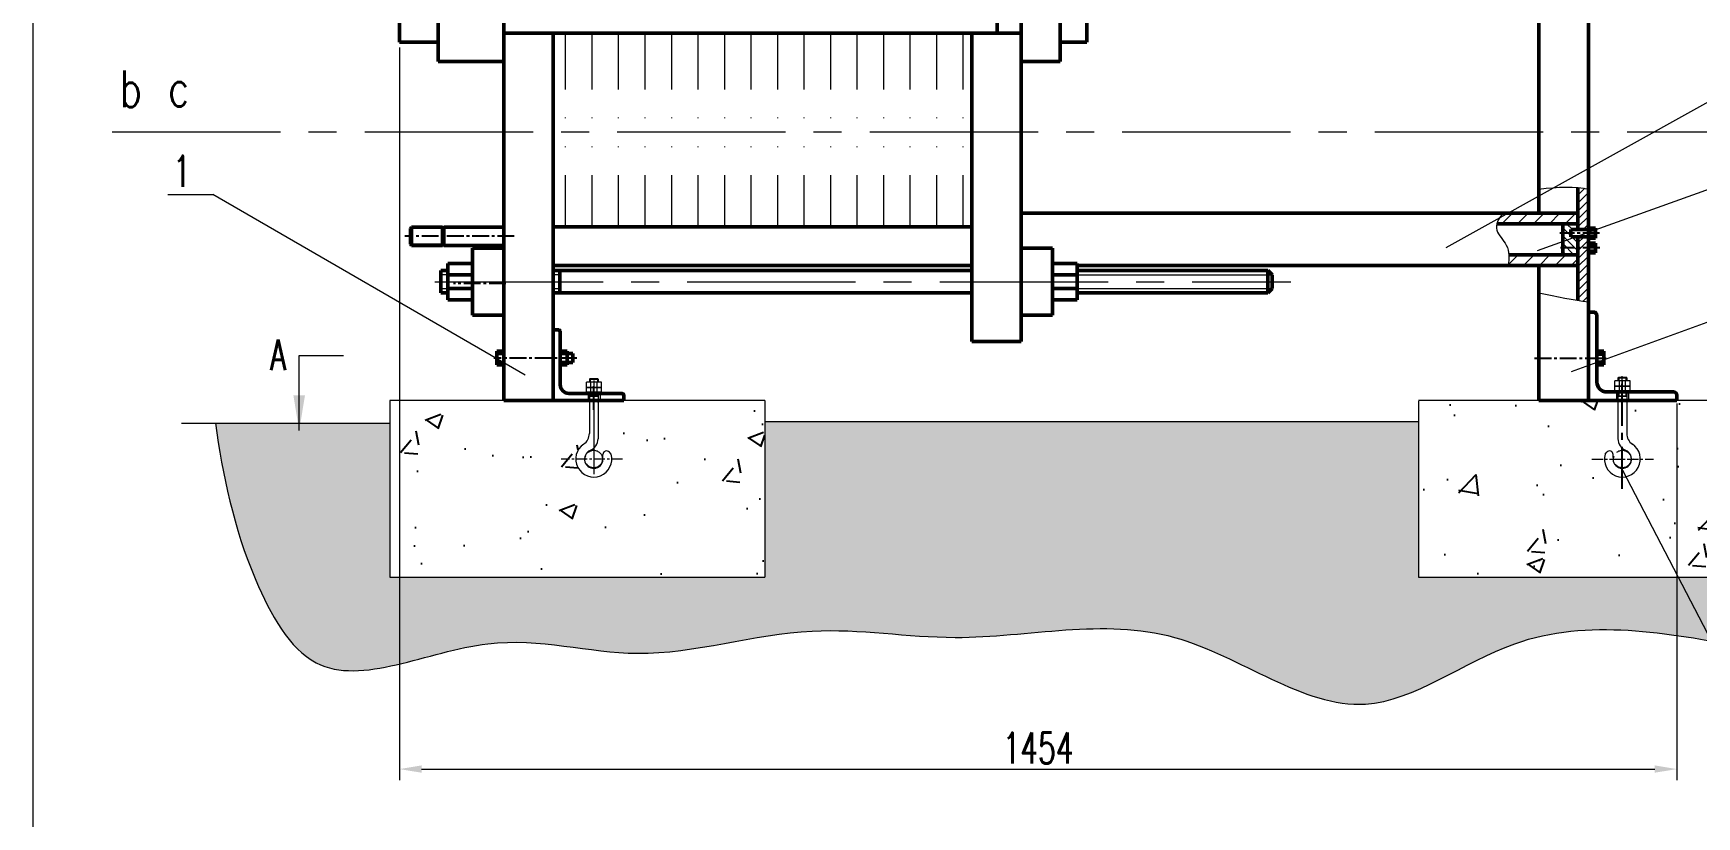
# Model space of a CAD drawing. Header units: millimetres. Extents: x -394 to 6212, y -2458 to 809.
# Drawn here: x 3860.7 to 4049, y -1771.7 to -1683 of the extents above; entities that cross this region are included whole.
import ezdxf

# ---------------------------------------------------------------- set-up
doc = ezdxf.new("R2010")
doc.units = ezdxf.units.MM
doc.header["$PDSIZE"] = -5
for name, pattern in [('CENTER', [2, 1.25, -0.25, 0.25, -0.25]), ('CENTER2', [28.575, 19.05, -3.175, 3.175, -3.175]), ('CENTERX2', [4, 2.5, -0.5, 0.5, -0.5]), ('DIVIDE', [31.75, 12.7, -6.35, 0, -6.35, 0, -6.35])]:
    doc.linetypes.add(name, pattern=pattern)
doc.layers.get('0').update_dxf_attribs({"lineweight": 18})
doc.layers.get('DEFPOINTS').update_dxf_attribs({"lineweight": 18})
for name, color, linetype, lineweight, true_color in [('1', 1, 'Continuous', 18, 0xff0000), ('2', 2, 'Continuous', 18, 0xffff00), ('3', 3, 'CENTERX2', 18, 0x00ff00), ('3尺寸线', 2, 'Continuous', 18, 0xffff00), ('4', 4, 'DIVIDE', 18, 0x00ffff)]:
    doc.layers.add(name, color=color, linetype=linetype, lineweight=lineweight, true_color=true_color)
doc.layers.add('5剖面线层', color=2, linetype='Continuous')
for name, color, linetype, lineweight in [('短点划', 2, 'CENTER2', 25), ('粗实线', 1, 'Continuous', 50), ('细实线', 1, 'Continuous', 20)]:
    doc.layers.add(name, color=color, linetype=linetype, lineweight=lineweight)
doc.styles.add('HZ', font='txt.shx', dxfattribs={"width": 0.67, "bigfont": 'hztxt.shx'})
doc.styles.get("Standard").update_dxf_attribs({"font": 'txt.shx', "bigfont": 'gbcbig.shx'})
doc.styles.add('STYLE1', font='txt.shx', dxfattribs={"width": 0.67, "bigfont": 'hztxt.shx'})
doc.styles.add('ZH', font='txt.shx', dxfattribs={"width": 0.75, "bigfont": 'hztxt.shx'})
doc.dimstyles.new('biaozhu', dxfattribs={"dimtxt": 3.5, "dimasz": 4, "dimexe": 1.25, "dimexo": 0.625, "dimtad": 1, "dimtoh": 1, "dimdsep": 46, "dimtxsty": 'Standard', "dimcen": 4, "dimclrd": 4, "dimclre": 4, "dimclrt": 4, "dimadec": 0, "dimazin": 2, "dimtfac": 1, "dimtmove": 0, "dimatfit": 3, "dimfxl": 1, "dimlwd": 20, "dimarcsym": 0})
doc.dimstyles.new('STANDARD$0', dxfattribs={"dimtxt": 3.5, "dimasz": 2.5, "dimexe": 1.25, "dimexo": 0.625, "dimtad": 1, "dimdec": 4, "dimdsep": 46, "dimtxsty": 'HZ', "dimcen": 2.5, "dimdle": 5, "dimadec": 0, "dimazin": 0, "dimtfac": 1, "dimtmove": 0, "dimatfit": 3, "dimfxl": 1, "dimtolj": 1, "dimlwd": -1, "dimlwe": -1, "dimarcsym": 0})

# ---------------------------------------------------------------- blocks, each defined once
blk = doc.blocks.new('*D401')
at = {"color": 0}
for p, q in [((3902.18, -1684.67), (3902.18, -1767.59)), ((4046.73, -1724.94), (4046.73, -1767.59)), ((3904.68, -1766.34), (4044.23, -1766.34))]:
    blk.add_line(p, q, dxfattribs=at)
for points in [[(3904.68, -1765.92), (3904.68, -1766.75), (3902.18, -1766.34)], [(4044.23, -1765.92), (4044.23, -1766.75), (4046.73, -1766.34)]]:
    blk.add_solid(points, dxfattribs=at)
at = {"layer": 'DEFPOINTS', "color": 0}
for p in [(3902.18, -1684.05), (4046.73, -1724.31), (4046.73, -1766.34)]:
    blk.add_point(p, dxfattribs=at)
at = {"color": 0, "insert": (3974.45, -1763.96), "char_height": 3.5, "attachment_point": 5, "style": 'HZ'}
blk.add_mtext('\\A1;1454', dxfattribs=at)

msp = doc.modelspace()

# ---------------------------------------------------------------- hatches: boundary and pattern name
at = {"layer": '5剖面线层'}
h = msp.add_hatch(dxfattribs=at)
h.set_pattern_fill('AR-CONC', color=256, scale=0.1, style=0)
h.set_pattern_definition([(50, (151115.726, -2410.552), (18.2184669, -1.5939086), [1.905, -20.955]), (355, (151115.726, -2410.552), (-3.5242826, 19.1056643), [1.524, -16.764]), (100.451, (151117.244, -2410.685), (14.6942502, 17.5116688), [1.619, -17.809]), (46.1842, (151115.726, -2405.472), (27.107904, -4.2042328), [2.8575, -31.4325]), (96.6356, (151117.985, -2405.822), (23.7404234, 24.7425556), [2.4285, -26.7135]), (351.184, (151115.726, -2405.472), (23.7404606, 24.742512), [2.286, -25.146]), (21, (151118.266, -2406.742), (15.161488, -10.2265519), [1.905, -20.955]), (326, (151118.266, -2406.742), (6.1802028, 18.4187966), [1.524, -16.764]), (71.4514, (151119.53, -2407.594), (21.341649, 8.1922858), [1.619, -17.809]), (37.5, (151115.726, -2410.552), (0.30886033, 8.4555039), [0, -16.5608, 0, -17.018, 0, -16.8275]), (7.5, (151115.726, -2410.552), (6.68196625, 10.0180575), [0, -9.7028, 0, -16.1798, 0, -6.4135]), (327.5, (151110.0617, -2410.552), (13.55905952, -0.5728744), [0, -6.35, 0, -19.812, 0, -26.289]), (317.5, (151107.522, -2410.552), (14.8129181, 2.5426491), [0, -8.255, 0, -13.1572, 0, -18.669])])
h.paths.add_polyline_path([(3943.51627, -1724.6075), (3924.66235, -1724.6075), (3924.66235, -1728.94122, -0.216745131), (3924.16735, -1730.02947), (3924.16735, -1730.25294, -0.414213445), (3925.15735, -1731.24294), (3925.20095, -1731.24294), (3925.20095, -1730.73817), (3925.20875, -1730.73817, -0.690801534), (3925.93042, -1730.46509), (3926.12551, -1730.68598, -0.06938909), (3926.20318, -1731.24294, -1.000002086), (3922.13152, -1731.24294, -0.249973259), (3923.03303, -1729.5524, 0.249971762), (3923.67235, -1728.35352), (3923.67235, -1724.6075), (3901.1035, -1724.6075), (3901.1035, -1744.6075), (3943.51627, -1744.6075)])
h.paths.add_polyline_path([(4059.90953, -1724.6075), (4040.5606, -1724.6075), (4040.5606, -1725.71479), (4040.5606, -1726.06366), (4040.5606, -1730.25294, -0.41421368), (4041.5506, -1731.24294), (4042.59644, -1731.24294, -1.149125721), (4038.60244, -1730.68598), (4038.79754, -1730.46509, -0.690801534), (4039.51921, -1730.73817), (4039.527, -1730.73817), (4039.527, -1731.24294), (4039.5706, -1731.24294, -0.41421368), (4040.5606, -1730.25294), (4040.5606, -1730.02947, -0.216745131), (4040.0656, -1728.94122), (4040.0656, -1724.6075), (4017.49676, -1724.6075), (4017.49676, -1744.6075), (4059.90953, -1744.6075)])
h.paths.add_polyline_path([(4171.60438, -1724.64017), (4070.10637, -1724.6075), (4070.10637, -1744.6075), (4171.5861, -1744.6075)])
h.paths.add_polyline_path([(4117.62397, -1730.30148), (4126.37397, -1730.30148), (4126.37397, -1735.55148), (4117.62397, -1735.55148)], flags=24)
h = msp.add_hatch(dxfattribs=at)
h.set_pattern_fill('AR-SAND', color=256, scale=0.1, style=0)
h.set_pattern_definition([(37.5, (151115.726, -2410.552), (-0.16000313, 4.89413237), [0, -3.8608, 0, -4.318, 0, -4.1275]), (7.5, (151115.726, -2410.552), (4.49523283, 7.168251), [0, -2.0828, 0, -3.4798, 0, -1.3335]), (327.5, (151112.6017, -2410.552), (7.9099237, 0.01437185), [0, -1.27, 0, -4.572, 0, -5.969]), (317.5, (151112.6017, -2410.552), (7.63556452, 2.22929323), [0, -0.635, 0, -2.9972, 0, -3.429])])
edge = h.paths.add_edge_path()
edge.add_spline(control_points=[(3881.3549, -1727.18899), (3882.1754, -1733.03646), (3884.1338, -1742.68658), (3893.42281, -1759.34426), (3911.83459, -1749.47317), (3929.96963, -1755.19883), (3947.65069, -1749.22811), (3967.88263, -1752.92863), (3989.58583, -1747.08649), (4010.18228, -1764.14351), (4030.35557, -1747.98201), (4053.17621, -1752.36422), (4079.25975, -1756.9745), (4105.30504, -1762.93446), (4130.93359, -1747.17037), (4154.13683, -1767.5249), (4170.04653, -1749.26314), (4192.55553, -1753.87722), (4188.94281, -1737.7123), (4189.72185, -1730.28923), (4190.35174, -1727.23689)], knot_values=[6.910092779, 6.910092779, 6.910092779, 6.910092779, 25.035962557, 36.616296384, 56.163725064, 73.107673005, 93.054885248, 109.26087649, 134.085570785, 156.954502311, 175.1916911, 201.09822947, 222.690408861, 256.557320849, 276.719921213, 304.739645713, 323.40762619, 340.270777522, 352.499761309, 361.891430706, 361.891430706, 361.891430706, 361.891430706], degree=3, periodic=0)
edge.add_line((4190.35174, -1727.23689), (4171.60201, -1727.23689))
edge.add_line((4171.60201, -1727.23689), (4171.5861, -1744.6075))
edge.add_line((4171.5861, -1744.6075), (4070.10637, -1744.6075))
edge.add_line((4070.10637, -1744.6075), (4070.10637, -1726.98571))
edge.add_line((4070.10637, -1726.98571), (4059.90953, -1726.98571))
edge.add_line((4059.90953, -1726.98571), (4059.90953, -1744.6075))
edge.add_line((4059.90953, -1744.6075), (4017.49676, -1744.6075))
edge.add_line((4017.49676, -1744.6075), (4017.49676, -1726.98571))
edge.add_line((4017.49676, -1726.98571), (3943.51627, -1726.98571))
edge.add_line((3943.51627, -1726.98571), (3943.51627, -1744.6075))
edge.add_line((3943.51627, -1744.6075), (3901.1035, -1744.6075))
edge.add_line((3901.1035, -1744.6075), (3901.1035, -1727.18899))
edge.add_line((3901.1035, -1727.18899), (3881.3549, -1727.18899))
at = {"layer": '细实线'}
h = msp.add_hatch(dxfattribs=at)
h.set_pattern_fill('LINE', color=256, scale=0.2, angle=45, style=0)
h.set_pattern_definition([(45, (-3552.78906, -5460.51835), (-0.449012806, 0.449012806), [])])
edge = h.paths.add_edge_path()
edge.add_line((4036.72511, -1708.72031), (4035.52511, -1708.49625))
edge.add_line((4035.52511, -1708.49625), (4035.52511, -1713.31202))
edge.add_spline(control_points=[(4035.52511, -1713.31202), (4035.94076, -1713.37777), (4036.34188, -1713.43557), (4036.72511, -1713.48358)], knot_values=[32.610281837, 32.610281837, 32.610281837, 32.610281837, 33.752485137, 33.752485137, 33.752485137, 33.752485137], degree=3, periodic=0)
edge.add_line((4036.72511, -1713.48358), (4036.72511, -1708.72031))
h.paths.add_polyline_path([(4036.72511, -1707.35098), (4035.52511, -1707.35098), (4035.52511, -1708.49625), (4036.72511, -1708.72031)])
h.paths.add_polyline_path([(4036.72511, -1707.35098), (4036.72511, -1706.39402), (4035.52511, -1706.46186), (4035.52511, -1707.35098)])
h.paths.add_polyline_path([(4036.72511, -1706.39402), (4036.72511, -1706.0744), (4035.52511, -1706.0744), (4035.52511, -1706.46186)])
edge = h.paths.add_edge_path()
edge.add_line((4035.52511, -1705.2744), (4036.72511, -1705.2744))
edge.add_line((4036.72511, -1705.2744), (4036.72511, -1700.67937))
edge.add_spline(control_points=[(4036.72511, -1700.67937), (4036.36383, -1700.58456), (4035.96084, -1700.52346), (4035.52511, -1700.48882)], knot_values=[5.744486486, 5.744486486, 5.744486486, 5.744486486, 7.319251961, 7.319251961, 7.319251961, 7.319251961], degree=3, periodic=0)
edge.add_line((4035.52511, -1700.48882), (4035.52511, -1705.2744))
h = msp.add_hatch(dxfattribs=at)
h.set_pattern_fill('LINE', color=256, scale=0.4, angle=45, style=0)
h.set_pattern_definition([(45, (-3552.789, -5460.5184), (-0.89802561, 0.89802561), [])])
edge = h.paths.add_edge_path()
edge.add_line((4035.52511, -1703.4075), (4027.10978, -1703.4075))
edge.add_spline(control_points=[(4027.10978, -1703.4075), (4026.75133, -1703.8101), (4026.47575, -1704.21072), (4026.3622, -1704.6075)], knot_values=[1.863887011, 1.863887011, 1.863887011, 1.863887011, 3.645268395, 3.645268395, 3.645268395, 3.645268395], degree=3, periodic=0)
edge.add_line((4026.3622, -1704.6075), (4035.52511, -1704.6075))
edge.add_line((4035.52511, -1704.6075), (4035.52511, -1703.4075))
edge = h.paths.add_edge_path()
edge.add_line((4035.52511, -1708.49625), (4033.55022, -1708.1275))
edge.add_line((4033.55022, -1708.1275), (4027.71606, -1708.1275))
edge.add_spline(control_points=[(4027.71606, -1708.1275), (4027.74286, -1708.51658), (4027.70802, -1708.9194), (4027.64943, -1709.3275)], knot_values=[8.695356431, 8.695356431, 8.695356431, 8.695356431, 10.167999506, 10.167999506, 10.167999506, 10.167999506], degree=3, periodic=0)
edge.add_line((4027.64943, -1709.3275), (4035.52511, -1709.3275))
edge.add_line((4035.52511, -1709.3275), (4035.52511, -1708.49625))
h = msp.add_hatch(dxfattribs=at)
h.set_pattern_fill('LINE', color=256, scale=0.2, angle=135, style=0)
h.set_pattern_definition([(135, (-3552.78906, -5460.51835), (-0.449012806, -0.449012806), [])])
h.paths.add_polyline_path([(4035.52511, -1707.35098), (4035.52511, -1706.46186), (4033.82511, -1706.55796), (4033.82511, -1707.35098)])
h.paths.add_polyline_path([(4035.52511, -1708.1275), (4035.52511, -1707.35098), (4033.82511, -1707.35098), (4033.82511, -1708.1275)])
h.paths.add_polyline_path([(4034.73131, -1705.6744), (4033.82511, -1705.6744), (4033.82511, -1706.55796), (4035.52511, -1706.46186), (4035.52511, -1706.0744), (4034.73131, -1706.0744)])
h.paths.add_polyline_path([(4034.73131, -1705.2744), (4035.52511, -1705.2744), (4035.52511, -1704.6075), (4033.82511, -1704.6075), (4033.82511, -1705.6744), (4034.73131, -1705.6744)])

# ---------------------------------------------------------------- linework, layer by layer
at = {"color": 3, "linetype": 'CENTER2'}
for p, q in [((3869.67042, -1694.2075), (4152.05537, -1694.2075)), ((3906.16709, -1711.1675), (4003.03537, -1711.1675))]:
    msp.add_line(p, q, dxfattribs=at)
at = {"color": 3, "linetype": 'CENTER'}
for p, q in [((3927.4385, -1731.24294), (3920.47732, -1731.24294)), ((4037.12748, -1731.24294), (4044.08866, -1731.24294))]:
    msp.add_line(p, q, dxfattribs=at)
at = {"layer": '1'}
for p, q in [((3923.67235, -1722.21146), (3923.75485, -1722.12896)), ((3923.67235, -1722.21146), (3923.75485, -1722.12896)), ((3923.67235, -1722.21146), (3924.66235, -1722.21146)), ((3923.67235, -1722.21146), (3923.67235, -1722.55538)), ((3923.67235, -1722.21146), (3924.66235, -1722.21146)), ((3923.67235, -1722.21146), (3923.67235, -1722.55538)), ((3923.75485, -1722.12896), (3924.57985, -1722.12896)), ((3923.75485, -1722.12896), (3924.57985, -1722.12896)), ((3924.16735, -1722.34854), (3924.16735, -1732.9421)), ((3924.66235, -1722.21146), (3924.57985, -1722.12896)), ((3924.66235, -1722.21146), (3924.57985, -1722.12896)), ((3924.66235, -1722.21146), (3924.66235, -1722.55538)), ((3924.66235, -1722.21146), (3924.66235, -1722.55538)), ((4040.0656, -1722.05146), (4040.1481, -1721.96896)), ((4040.0656, -1722.05146), (4040.1481, -1721.96896)), ((4040.0656, -1722.05146), (4041.0556, -1722.05146)), ((4040.0656, -1722.05146), (4040.0656, -1722.39538)), ((4040.0656, -1722.05146), (4041.0556, -1722.05146)), ((4040.0656, -1722.05146), (4040.0656, -1722.39538)), ((4040.1481, -1721.96896), (4040.9731, -1721.96896)), ((4040.1481, -1721.96896), (4040.9731, -1721.96896)), ((4041.0556, -1722.05146), (4040.9731, -1721.96896)), ((4041.0556, -1722.05146), (4040.9731, -1721.96896)), ((4041.0556, -1722.05146), (4041.0556, -1722.39538)), ((4041.0556, -1722.05146), (4041.0556, -1722.39538)), ((3923.34085, -1723.15574), (3925.05242, -1723.15574)), ((3923.34085, -1723.15574), (3925.05242, -1723.15574)), ((3923.34085, -1723.63063), (3925.05242, -1723.63063)), ((3925.05242, -1723.8075), (3923.34085, -1723.8075)), ((3925.05242, -1723.8075), (3923.34085, -1723.8075)), ((3923.67235, -1723.8075), (3923.67235, -1728.35352)), ((3923.67235, -1723.81408), (3923.67235, -1728.35352)), ((3923.67235, -1724.10911), (3924.66235, -1724.10911)), ((3924.66235, -1724.10911), (3923.67235, -1724.10911)), ((3923.67235, -1724.10911), (3924.66235, -1724.10911)), ((3924.66235, -1724.10911), (3923.67235, -1724.10911)), ((3924.66235, -1723.8075), (3924.66235, -1728.94122)), ((3924.66235, -1723.84379), (3924.66235, -1728.94122)), ((4039.73411, -1722.99574), (4041.44567, -1722.99574)), ((4039.73411, -1722.99574), (4041.44567, -1722.99574)), ((4039.73411, -1723.47063), (4041.44567, -1723.47063)), ((4041.44567, -1723.6475), (4039.73411, -1723.6475)), ((4041.44567, -1723.6475), (4039.73411, -1723.6475)), ((4040.0656, -1723.64456), (4040.0656, -1728.94122)), ((4040.0656, -1724.10911), (4041.0556, -1724.10911)), ((4041.0556, -1724.10911), (4040.0656, -1724.10911)), ((4040.0656, -1724.10911), (4041.0556, -1724.10911)), ((4041.0556, -1724.10911), (4040.0656, -1724.10911)), ((4041.0556, -1723.64456), (4041.0556, -1728.35352)), ((3943.51627, -1724.6075), (3901.1035, -1724.6075)), ((3901.1035, -1724.6075), (3901.1035, -1744.6075)), ((3924.56645, -1724.84576), (3924.56645, -1724.84576)), ((3943.51627, -1724.6075), (3943.51627, -1744.6075)), ((4059.90953, -1724.6075), (4017.49676, -1724.6075)), ((4017.49676, -1724.7019), (4017.49676, -1744.6075)), ((3877.50395, -1727.18899), (3901.1035, -1727.18899)), ((3943.51627, -1726.98571), (4017.49676, -1726.98571)), ((3925.20875, -1730.73817), (3925.20095, -1730.73817)), ((3925.20095, -1731.08346), (3925.20095, -1730.73817)), ((3925.20875, -1730.73817), (3925.20095, -1730.73817)), ((3925.20095, -1731.08346), (3925.20095, -1730.73817)), ((3926.12551, -1730.68598), (3925.93042, -1730.46509)), ((3926.12551, -1730.68598), (3925.93042, -1730.46509)), ((4038.60244, -1730.68598), (4038.79754, -1730.46509)), ((4038.60244, -1730.68598), (4038.79754, -1730.46509)), ((4039.51921, -1730.73817), (4039.527, -1730.73817)), ((4039.51921, -1730.73817), (4039.527, -1730.73817)), ((4039.527, -1731.08346), (4039.527, -1730.73817)), ((4039.527, -1731.08346), (4039.527, -1730.73817)), ((4041.78789, -1731.13648), (4041.78789, -1731.13648)), ((3901.1035, -1744.6075), (3943.51627, -1744.6075)), ((4017.49676, -1744.6075), (4059.90953, -1744.6075))]:
    msp.add_line(p, q, dxfattribs=at)
at = {"layer": '1', "ltscale": 0.1}
for p, q in [((3925.05098, -1722.55538), (3923.32989, -1722.55538)), ((3923.32989, -1723.1504), (3923.32989, -1722.55538)), ((3925.05098, -1722.55538), (3923.32989, -1722.55538)), ((3923.32989, -1723.1504), (3923.32989, -1722.55538)), ((3923.32989, -1723.8075), (3923.32989, -1723.15574)), ((3925.05098, -1723.15574), (3923.32989, -1723.15574)), ((3923.32989, -1723.75076), (3923.32989, -1723.15574)), ((3925.05098, -1723.15574), (3923.32989, -1723.15574)), ((3923.519, -1723.8075), (3923.519, -1724.5131)), ((3923.519, -1723.81408), (3923.519, -1724.6075)), ((3923.84538, -1723.1504), (3923.84538, -1722.55538)), ((3923.84538, -1723.1504), (3923.84538, -1722.55538)), ((3923.84538, -1723.63063), (3923.84538, -1723.15574)), ((3923.84538, -1723.63063), (3923.84538, -1723.15574)), ((3924.53549, -1723.1504), (3924.53549, -1722.55538)), ((3924.53549, -1723.1504), (3924.53549, -1722.55538)), ((3924.53549, -1723.63063), (3924.53549, -1723.15574)), ((3924.53549, -1723.63063), (3924.53549, -1723.15574)), ((3924.88447, -1723.8075), (3924.88447, -1724.5131)), ((3924.88447, -1723.84379), (3924.88447, -1724.6075)), ((3925.05098, -1723.17688), (3925.05098, -1722.55538)), ((3925.05098, -1723.17688), (3925.05098, -1722.55538)), ((3925.05098, -1723.8075), (3925.05098, -1723.15574)), ((3925.05098, -1723.77724), (3925.05098, -1723.15574)), ((4039.72315, -1722.696), (4039.72315, -1722.39538)), ((4039.72315, -1722.696), (4039.72315, -1722.39538)), ((4041.44424, -1722.39538), (4039.72315, -1722.39538)), ((4039.72315, -1722.9904), (4039.72315, -1722.39538)), ((4041.44424, -1722.39538), (4039.72315, -1722.39538)), ((4039.72315, -1722.9904), (4039.72315, -1722.39538)), ((4039.72315, -1723.3531), (4039.72315, -1722.70134)), ((4039.72315, -1723.29636), (4039.72315, -1722.70134)), ((4039.72315, -1723.6475), (4039.72315, -1722.99574)), ((4041.44424, -1722.99574), (4039.72315, -1722.99574)), ((4039.72315, -1723.59076), (4039.72315, -1722.99574)), ((4041.44424, -1722.99574), (4039.72315, -1722.99574)), ((4039.91225, -1723.64456), (4039.91225, -1724.6075)), ((4039.91225, -1723.65408), (4039.91225, -1724.51311)), ((4040.23864, -1722.696), (4040.23864, -1722.39538)), ((4040.23864, -1722.696), (4040.23864, -1722.39538)), ((4040.23864, -1722.9904), (4040.23864, -1722.39538)), ((4040.23864, -1722.9904), (4040.23864, -1722.39538)), ((4040.23864, -1723.17623), (4040.23864, -1722.70134)), ((4040.23864, -1723.17623), (4040.23864, -1722.70134)), ((4040.23864, -1723.47063), (4040.23864, -1722.99574)), ((4040.23864, -1723.47063), (4040.23864, -1722.99574)), ((4040.92875, -1722.696), (4040.92875, -1722.39538)), ((4040.92875, -1722.696), (4040.92875, -1722.39538)), ((4040.92875, -1722.9904), (4040.92875, -1722.39538)), ((4040.92875, -1722.9904), (4040.92875, -1722.39538)), ((4040.92875, -1723.17623), (4040.92875, -1722.70134)), ((4040.92875, -1723.17623), (4040.92875, -1722.70134)), ((4040.92875, -1723.47063), (4040.92875, -1722.99574)), ((4040.92875, -1723.47063), (4040.92875, -1722.99574)), ((4041.27772, -1723.64456), (4041.27772, -1724.6075)), ((4041.27772, -1723.68379), (4041.27772, -1724.51311)), ((4041.44424, -1723.01688), (4041.44424, -1722.39538)), ((4041.44424, -1723.01688), (4041.44424, -1722.39538)), ((4041.44424, -1723.6475), (4041.44424, -1722.99574)), ((4041.44424, -1723.61724), (4041.44424, -1722.99574))]:
    msp.add_line(p, q, dxfattribs=at)
at = {"layer": '1'}
for centre, radius, start, end in [((3924.16735, -1731.24294), 2.03583, 123.8609314, 15.8773528), ((3924.16735, -1731.24294), 2.03583, 123.8609314, 15.8773528), ((3922.2286, -1728.35352), 1.44375, 303.8609314, 0), ((3922.2286, -1728.35352), 1.44375, 303.8609314, 0), ((3923.2186, -1728.94122), 1.44375, 292.4010977, 0), ((3923.2186, -1728.94122), 1.44375, 292.4010977, 0), ((4040.5606, -1731.24294), 2.03583, 164.1226472, 56.1390686), ((4041.50935, -1728.94122), 1.44375, 180, 247.5989023), ((4042.49935, -1728.35352), 1.44375, 180, 236.1390686), ((3924.16735, -1731.24294), 1.04583, 112.4010977, 8.7711224), ((3924.16735, -1731.24294), 1.04583, 112.4010977, 8.7711224), ((3925.62125, -1730.73817), 0.4125, 41.4528962, 180), ((3925.62125, -1730.73817), 0.4125, 41.4528962, 180), ((4039.10671, -1730.73817), 0.4125, 0, 138.5471038), ((4039.10671, -1730.73817), 0.4125, 0, 138.5471038), ((4040.5606, -1731.24294), 1.04583, 171.2288776, 67.5989023)]:
    msp.add_arc(centre, radius, start, end, dxfattribs=at)
at = {"layer": '2', "linetype": 'ByBlock'}
for p, q in [((4020.62218, -1707.30432), (4062.14828, -1684.17816)), ((4030.97207, -1707.64612), (4062.14828, -1696.41803)), ((3875.96307, -1701.28531), (3881.0529, -1701.28531)), ((3916.38757, -1721.7394), (3881.0529, -1701.28531)), ((4034.80792, -1721.31766), (4062.14828, -1711.36741))]:
    msp.add_line(p, q, dxfattribs=at)
at = {"layer": '2'}
for p, q in [((3923.75485, -1722.12896), (3923.75485, -1722.55538)), ((3923.75485, -1722.12896), (3923.75485, -1722.55538)), ((3924.57985, -1722.12896), (3924.57985, -1722.55538)), ((3924.57985, -1722.12896), (3924.57985, -1722.55538)), ((4040.1481, -1721.96896), (4040.1481, -1722.39538)), ((4040.1481, -1721.96896), (4040.1481, -1722.39538)), ((4040.9731, -1721.96896), (4040.9731, -1722.39538)), ((4040.9731, -1721.96896), (4040.9731, -1722.39538)), ((3923.75485, -1723.8075), (3923.75485, -1724.10911)), ((3923.75485, -1723.84379), (3923.75485, -1724.10911)), ((3924.57985, -1723.8075), (3924.57985, -1724.10911)), ((3924.57985, -1723.84379), (3924.57985, -1724.10911)), ((4040.1481, -1723.64456), (4040.1481, -1724.10911)), ((4040.1481, -1723.68379), (4040.1481, -1724.10911)), ((4040.9731, -1723.64456), (4040.9731, -1724.10911)), ((4040.9731, -1723.68379), (4040.9731, -1724.10911)), ((4040.57369, -1732.52141), (4060.70343, -1771.24765))]:
    msp.add_line(p, q, dxfattribs=at)
at = {"layer": '2', "ltscale": 20}
for p, q in [((4040.5606, -1726.06366), (4040.5606, -1721.87238)), ((4040.5606, -1725.71479), (4040.5606, -1721.95814)), ((3924.16735, -1723.05732), (3924.16735, -1725.16726))]:
    msp.add_line(p, q, dxfattribs=at)
at = {"layer": '3'}
for p, q in [((3924.16735, -1722.34854), (3924.16735, -1732.9421)), ((4040.5606, -1722.35991), (4040.5606, -1725.3143))]:
    msp.add_line(p, q, dxfattribs=at)
for centre in [(3924.16735, -1731.24294), (3924.16735, -1731.24294), (4040.5606, -1731.24294)]:
    msp.add_circle(centre, 0.99, dxfattribs=at)
at = {"layer": '3尺寸线', "color": 1}
msp.add_lwpolyline([(3860.74256, -1526.0524), (4419.74256, -1526.0524), (4419.74256, -1926.0524), (3860.74256, -1926.0524)], close=True, dxfattribs=at)
at = {"layer": '3尺寸线'}
msp.add_open_spline([(3881.3549, -1727.18899), (3882.1754, -1733.03646), (3884.1338, -1742.68658), (3893.42281, -1759.34426), (3911.83459, -1749.47317), (3929.96963, -1755.19883), (3947.65069, -1749.22811), (3967.88263, -1752.92863), (3989.58583, -1747.08649), (4010.18228, -1764.14351), (4030.35557, -1747.98201), (4053.17621, -1752.36422), (4079.25975, -1756.9745), (4105.30504, -1762.93446), (4130.93359, -1747.17037), (4154.13683, -1767.5249), (4170.04653, -1749.26314), (4192.55553, -1753.87722), (4188.94281, -1737.7123), (4189.72185, -1730.28923), (4190.35174, -1727.23689)], degree=3, knots=[6.910092779, 6.910092779, 6.910092779, 6.910092779, 25.035962557, 36.616296384, 56.163725064, 73.107673005, 93.054885248, 109.26087649, 134.085570785, 156.954502311, 175.1916911, 201.09822947, 222.690408861, 256.557320849, 276.719921213, 304.739645713, 323.40762619, 340.270777522, 352.499761309, 361.891430706, 361.891430706, 361.891430706, 361.891430706], dxfattribs=at)
at = {"layer": '4', "ltscale": 0.5}
for p, q in [((3920.94757, -1683.0475), (3920.94757, -1704.9675)), ((3923.94757, -1683.0475), (3923.94757, -1704.9675)), ((3926.94757, -1683.0475), (3926.94757, -1704.9675)), ((3929.94757, -1683.0475), (3929.94757, -1704.9675)), ((3932.94757, -1683.0475), (3932.94757, -1704.9675)), ((3935.94757, -1683.0475), (3935.94757, -1704.9675)), ((3938.94757, -1683.0475), (3938.94757, -1704.9675)), ((3941.94757, -1683.0475), (3941.94757, -1704.9675)), ((3944.94757, -1683.0475), (3944.94757, -1704.9675)), ((3947.94757, -1683.0475), (3947.94757, -1704.9675)), ((3950.94757, -1683.0475), (3950.94757, -1704.9675)), ((3953.94757, -1683.0475), (3953.94757, -1704.9675)), ((3956.94757, -1683.0475), (3956.94757, -1704.9675)), ((3959.94757, -1683.0475), (3959.94757, -1704.9675)), ((3962.94757, -1683.0475), (3962.94757, -1704.9675)), ((3965.94757, -1683.0475), (3965.94757, -1704.9675))]:
    msp.add_line(p, q, dxfattribs=at)
at = {"layer": '短点划', "ltscale": 0.1}
for p, q in [((3915.17482, -1706.0344), (3902.79432, -1706.0344)), ((4037.99447, -1705.6744), (4033.49494, -1705.6744)), ((4038.00159, -1707.35098), (4033.56225, -1707.35098)), ((3914.21888, -1711.3675), (3908.30802, -1711.3675)), ((3922.25598, -1719.8075), (3912.84672, -1719.8075)), ((4030.62635, -1719.8075), (4038.72431, -1719.8075))]:
    msp.add_line(p, q, dxfattribs=at)
at = {"layer": '短点划', "ltscale": 0.25}
for p, q in [((4040.5606, -1734.63303), (4040.5606, -1722.07739)), ((3924.16735, -1725.66838), (3924.16735, -1723.00279))]:
    msp.add_line(p, q, dxfattribs=at)
at = {"layer": '粗实线'}
for p, q in [((3972.54757, -1542.6075), (3972.54757, -1717.93398)), ((3913.97751, -1549.0075), (3913.97751, -1724.6075)), ((4036.72511, -1724.6075), (4036.72511, -1549.1675)), ((4031.12511, -1703.4075), (4031.12511, -1558.56316)), ((3906.57751, -1676.7275), (3906.57751, -1686.2475)), ((3976.94757, -1676.7275), (3976.94757, -1686.2475)), ((3902.17751, -1678.9275), (3902.17751, -1684.0475)), ((3979.94757, -1678.9275), (3979.94757, -1684.0475)), ((3969.80556, -1679.9275), (3969.80556, -1683.0475)), ((3902.17751, -1684.0475), (3906.57751, -1684.0475)), ((3903.57751, -1684.0475), (3906.57751, -1684.0475)), ((3938.94757, -1683.0475), (3913.97751, -1683.0475)), ((3938.94757, -1683.0475), (3913.97751, -1683.0475)), ((3919.57751, -1683.0475), (3919.57751, -1724.6075)), ((3972.54757, -1683.0475), (3938.94757, -1683.0475)), ((3972.54757, -1683.0475), (3938.94757, -1683.0475)), ((3966.94757, -1683.0475), (3966.94757, -1717.93398)), ((3979.94757, -1684.0475), (3976.94757, -1684.0475)), ((3906.57751, -1686.2475), (3913.97751, -1686.2475)), ((3976.94757, -1686.2475), (3972.54757, -1686.2475)), ((4035.52511, -1705.2744), (4035.52511, -1700.48882)), ((3972.54757, -1703.4075), (3997.89889, -1703.4075)), ((3997.89889, -1703.4075), (4035.52511, -1703.4075)), ((3903.54551, -1705.0104), (3903.41751, -1705.1384)), ((3903.41751, -1705.1384), (3903.41751, -1706.9304)), ((3903.54551, -1705.0104), (3903.54551, -1707.0584)), ((3907.05609, -1705.0104), (3903.54551, -1705.0104)), ((3907.05609, -1705.0104), (3907.05609, -1707.0584)), ((3907.18409, -1705.0104), (3907.18409, -1707.0584)), ((3913.97751, -1705.0104), (3907.18409, -1705.0104)), ((3938.94757, -1704.9675), (3919.57751, -1704.9675)), ((3966.94757, -1704.9675), (3938.94757, -1704.9675)), ((4026.3622, -1704.6075), (4035.52511, -1704.6075)), ((4033.82511, -1708.1275), (4033.82511, -1704.6075)), ((4034.73131, -1705.2744), (4034.73131, -1706.0744)), ((4036.72511, -1705.2744), (4034.73131, -1705.2744)), ((4037.52511, -1705.1144), (4036.72511, -1705.1144)), ((4037.52511, -1705.3144), (4036.72511, -1705.3144)), ((4037.52511, -1706.2344), (4037.52511, -1705.1144)), ((3903.54551, -1707.0584), (3903.41751, -1706.9304)), ((3907.05609, -1707.0584), (3903.54551, -1707.0584)), ((3913.97751, -1707.0584), (3907.18409, -1707.0584)), ((4036.72511, -1706.0744), (4034.73131, -1706.0744)), ((4035.52511, -1713.31202), (4035.52511, -1706.0744)), ((4037.52511, -1706.0344), (4036.72511, -1706.0344)), ((4037.52511, -1706.2344), (4036.72511, -1706.2344)), ((4037.52511, -1706.79098), (4036.72511, -1706.79098)), ((4037.52511, -1706.99098), (4036.72511, -1706.99098)), ((4037.52511, -1707.91098), (4037.52511, -1706.79098)), ((3907.65751, -1709.1195), (3907.65751, -1713.2155)), ((3910.45751, -1709.1195), (3907.65751, -1709.1195)), ((3910.45751, -1707.3595), (3910.45751, -1714.9755)), ((3913.97751, -1707.3595), (3910.45751, -1707.3595)), ((3972.54757, -1707.3595), (3976.06757, -1707.3595)), ((3976.06757, -1707.3595), (3976.06757, -1714.9755)), ((3976.06757, -1709.1195), (3978.86757, -1709.1195)), ((3978.86757, -1709.1195), (3978.86757, -1713.2155)), ((4027.71606, -1708.1275), (4035.52511, -1708.1275)), ((4037.52511, -1707.71098), (4036.72511, -1707.71098)), ((4037.52511, -1707.91098), (4036.72511, -1707.91098)), ((3906.85751, -1709.9195), (3907.65751, -1709.9195)), ((3906.85751, -1709.9195), (3906.85751, -1712.4155)), ((3910.45751, -1710.3995), (3907.65751, -1710.3995)), ((3919.57751, -1709.3275), (3938.94757, -1709.3275)), ((3919.57751, -1709.9195), (3966.94757, -1709.9195)), ((3920.34551, -1709.9195), (3920.34551, -1712.4155)), ((3938.94757, -1709.3275), (3966.94757, -1709.3275)), ((3976.06757, -1710.3995), (3978.86757, -1710.3995)), ((3978.86757, -1709.3275), (4035.52511, -1709.3275)), ((3978.86757, -1709.9195), (3992.10863, -1709.9195)), ((3992.10863, -1709.9195), (4000.44479, -1709.9195)), ((4000.44479, -1709.9195), (4000.44479, -1712.4155)), ((4000.92479, -1710.3995), (4000.44479, -1709.9195)), ((4000.44479, -1709.9195), (4000.44479, -1712.4155)), ((4000.92479, -1710.3995), (4000.92479, -1711.9355)), ((4031.12511, -1724.6075), (4031.12511, -1709.3275)), ((3907.65751, -1712.4155), (3906.85751, -1712.4155)), ((3907.65751, -1711.9355), (3910.45751, -1711.9355)), ((3919.57751, -1712.4155), (3966.94757, -1712.4155)), ((3978.86757, -1711.9355), (3976.06757, -1711.9355)), ((3992.10863, -1712.4155), (3978.86757, -1712.4155)), ((4000.44479, -1712.4155), (3992.10863, -1712.4155)), ((4000.92479, -1711.9355), (4000.44479, -1712.4155)), ((3907.65751, -1713.2155), (3910.45751, -1713.2155)), ((3978.86757, -1713.2155), (3976.06757, -1713.2155)), ((4036.72511, -1714.6075), (4037.31151, -1714.6075)), ((4036.72511, -1724.6075), (4036.72511, -1714.6075)), ((3910.45751, -1714.9755), (3913.97751, -1714.9755)), ((3913.97751, -1724.6075), (3913.97751, -1716.6075)), ((3919.57751, -1716.6075), (3920.11111, -1716.6075)), ((3976.06757, -1714.9755), (3972.54757, -1714.9755)), ((4037.68511, -1722.5275), (4037.68511, -1714.9811)), ((3920.37751, -1722.8475), (3920.37751, -1716.8739)), ((3972.54757, -1717.93398), (3966.94757, -1717.93398)), ((3913.97751, -1719.0235), (3913.18553, -1719.0235)), ((3913.18553, -1719.0235), (3913.18553, -1720.5915)), ((3913.18553, -1719.3035), (3913.97751, -1719.3035)), ((3913.18553, -1720.3115), (3913.97751, -1720.3115)), ((3920.37751, -1719.0235), (3921.16949, -1719.0235)), ((3920.37751, -1719.3035), (3921.8105, -1719.3035)), ((3920.37751, -1720.3115), (3921.8105, -1720.3115)), ((3921.16949, -1720.5915), (3921.16949, -1719.0235)), ((3921.8105, -1719.3035), (3921.8105, -1720.3115)), ((4037.68511, -1719.0235), (4038.4771, -1719.0235)), ((4037.68511, -1719.35566), (4038.4771, -1719.35566)), ((4037.68511, -1720.25935), (4038.4771, -1720.25935)), ((4038.4771, -1719.0235), (4038.4771, -1720.5915)), ((3913.97751, -1720.5915), (3913.18553, -1720.5915)), ((3920.37751, -1720.5915), (3921.16949, -1720.5915)), ((4037.68511, -1720.5915), (4038.4771, -1720.5915)), ((3921.33751, -1723.8075), (3927.31111, -1723.8075)), ((3927.57751, -1724.0739), (3927.57751, -1724.6075)), ((4046.35151, -1723.6475), (4038.80511, -1723.6475)), ((4046.72511, -1724.6075), (4046.72511, -1724.0211)), ((3913.97751, -1724.6075), (3919.57751, -1724.6075)), ((3919.57751, -1724.6075), (3927.57751, -1724.6075)), ((4031.12511, -1724.6075), (4036.72511, -1724.6075)), ((4046.72511, -1724.6075), (4036.72511, -1724.6075))]:
    msp.add_line(p, q, dxfattribs=at)
for centre, radius, start, end in [((3907.12009, -1705.0104), 0.064, 180, 0), ((3907.12009, -1707.0584), 0.064, 0, 180), ((4037.31151, -1714.9811), 0.3736, 0, 90), ((3920.11111, -1716.8739), 0.2664, 0, 90), ((3921.33751, -1722.8475), 0.96, 180, 270), ((3927.31111, -1724.0739), 0.2664, 0, 90), ((4038.80511, -1722.5275), 1.12, 180, 270), ((4046.35151, -1724.0211), 0.3736, 0, 90)]:
    msp.add_arc(centre, radius, start, end, dxfattribs=at)
at = {"layer": '细实线'}
for p, q in [((3907.05609, -1705.1384), (3903.41751, -1705.1384)), ((3907.05609, -1706.9304), (3903.41751, -1706.9304)), ((3907.65751, -1710.3995), (3906.85751, -1710.3995)), ((3920.34551, -1710.3995), (3919.57751, -1710.3995)), ((3978.86757, -1710.3995), (3992.10863, -1710.3995)), ((3992.10863, -1710.3995), (4000.92479, -1710.3995)), ((3906.85751, -1711.9355), (3907.65751, -1711.9355)), ((3919.57751, -1711.9355), (3920.34551, -1711.9355)), ((3978.86757, -1711.9355), (3992.10863, -1711.9355)), ((3992.10863, -1711.9355), (4000.92479, -1711.9355))]:
    msp.add_line(p, q, dxfattribs=at)
for points in [[(4031.12511, -1700.67838), (4033.27138, -1700.45272), (4035.31567, -1700.30949), (4036.72511, -1700.67937)], [(4036.72511, -1713.48358), (4035.09555, -1713.27943), (4033.1426, -1712.89831), (4031.12511, -1712.48186)]]:
    msp.add_open_spline(points, degree=3, dxfattribs=at)
msp.add_open_spline([(4027.10978, -1703.4075), (4026.5253, -1704.06397), (4025.84663, -1705.2776), (4027.80833, -1707.06812), (4027.76445, -1708.52634), (4027.64943, -1709.3275)], degree=3, knots=[1.863887011, 1.863887011, 1.863887011, 1.863887011, 4.76860001, 7.277020673, 10.167999506, 10.167999506, 10.167999506, 10.167999506], dxfattribs=at)

# ---------------------------------------------------------------- texts
at = {"layer": '2', "linetype": 'ByBlock'}
for s, height, style, width, p in [('b', 4.1472, 'ZH', 0.75, (3870.516, -1691.41237)), ('c', 4.1472, 'ZH', 0.75, (3876.00191, -1691.32979)), ('1', 3.5, 'STYLE1', 0.67, (3876.54983, -1700.4137)), ('A', 3.5, 'STYLE1', 0.67, (3887.54384, -1721.19557))]:
    msp.add_text(s, height=height, dxfattribs=dict(at, style=style, width=width)).set_placement(p)

# ---------------------------------------------------------------- dimensions: what is measured, and where the dimension line sits
dim = msp.add_linear_dim(base=(4046.72511, -1766.33552), p1=(3902.17751, -1684.0475), p2=(4046.72511, -1724.3143), text='1454', dimstyle='STANDARD$0')
dim.commit()
dim.dimension.update_dxf_attribs({"geometry": '*D401', "text_midpoint": (3974.45131, -1763.96052)})

# ---------------------------------------------------------------- leaders
at = {"layer": '细实线'}
msp.add_leader([(3890.83391, -1728.02697), (3890.83391, -1719.51117), (3895.83724, -1719.51117)], dimstyle='biaozhu', override={"dimgap": 0.625, "dimtad": 1}, dxfattribs=at)

doc.saveas('drawing.dxf')
